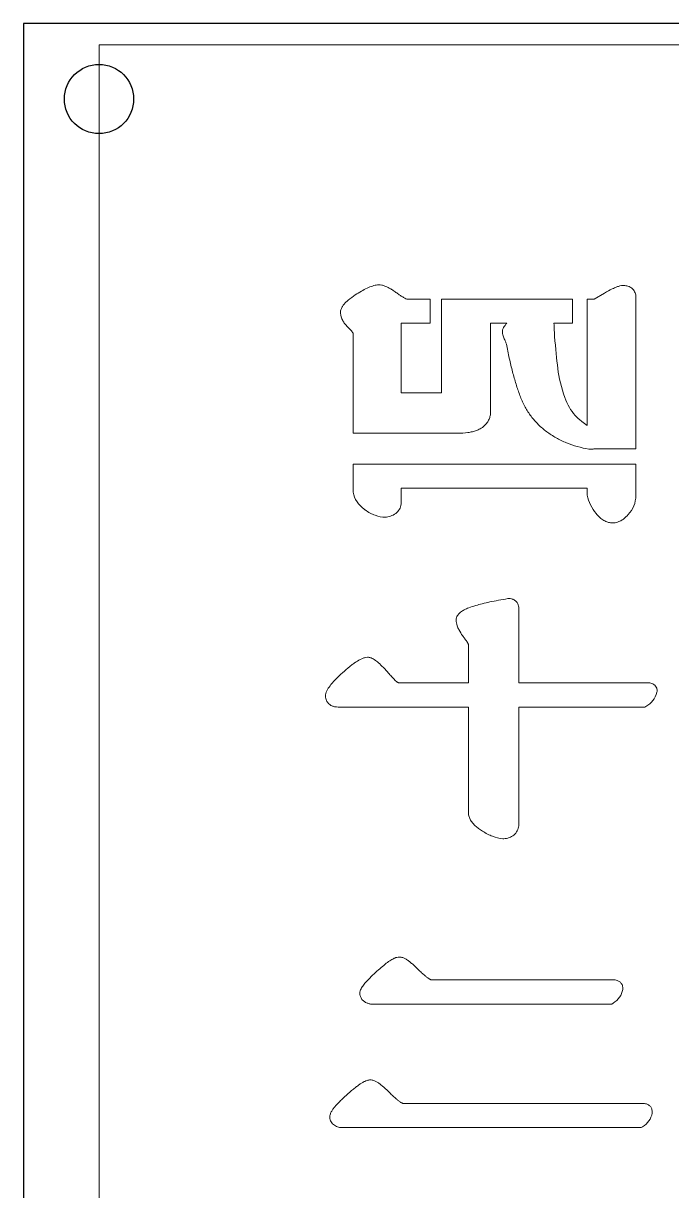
# Model space of a CAD drawing. Header units: millimetres. Extents: x 42 to 169, y 93 to 195.
# Drawn here: x 41.8 to 71.8, y 140.5 to 194.5 of the extents above; entities that cross this region are included whole.
import ezdxf

# ---------------------------------------------------------------- set-up
doc = ezdxf.new("R2010")
doc.units = ezdxf.units.MM
doc.layers.add('Default', color=18, linetype='Continuous', true_color=0x000000)
doc.layers.add('Layer 01', color=18, linetype='Continuous', true_color=0x000000)

msp = doc.modelspace()

# ---------------------------------------------------------------- linework, layer by layer
at = {"layer": 'Default', "color": 18, "lineweight": 5, "true_color": 0x000000}
msp.add_lwpolyline([(45.304, 103.519), (165.304, 103.519), (165.304, 193.519), (45.304, 193.519)], close=True, dxfattribs=at)
at = {"layer": 'Layer 01', "color": 12, "lineweight": 5, "true_color": 0xc80000}
for p, q in [((60.663, 150.273), (69.12, 150.273)), ((59.355, 144.558), (70.477, 144.558))]:
    msp.add_line(p, q, dxfattribs=at)
at = {"layer": 'Layer 01'}
msp.add_lwpolyline([(41.804, 92.519), (168.804, 92.519), (168.804, 194.519), (41.804, 194.519)], close=True, dxfattribs=at)
at = {"layer": 'Layer 01', "color": 12, "lineweight": 5, "true_color": 0xc80000}
for points in [[(58.192, 182.425), (58.21, 182.427), (58.228, 182.427)], [(59.041, 182.077), (59.044, 182.075), (59.046, 182.073)], [(67.886, 175.916), (67.886, 181.764), (68.211, 181.764), (68.686, 182.042)], [(69.542, 182.395), (69.56, 182.396), (69.577, 182.395)], [(59.544, 181.764), (60.615, 181.764), (60.615, 180.645), (59.282, 180.645), (59.282, 177.423), (61.041, 177.423)], [(61.148, 177.432), (61.148, 181.764), (67.202, 181.764), (67.202, 180.645), (66.348, 180.645)], [(70.139, 181.918), (70.141, 181.901), (70.141, 174.836), (68.195, 174.836)], [(56.473, 181.111), (56.471, 181.126), (56.471, 181.141)], [(64.175, 180.645), (63.419, 180.645), (63.419, 176.595)], [(61.908, 175.562), (57.06, 175.562), (57.06, 180.183)], [(63.961, 180.273), (63.961, 180.309), (63.972, 180.344)], [(66.855, 177.218), (66.856, 177.215), (66.857, 177.212)], [(68.008, 174.82), (67.985, 174.82), (67.962, 174.824)], [(70.141, 172.685), (70.141, 172.689), (70.141, 174.122), (57.06, 174.122), (57.06, 172.85), (57.062, 172.833)], [(59.282, 172.351), (59.282, 172.357), (59.282, 173.019), (67.886, 173.019), (67.886, 172.717), (67.891, 172.692)], [(57.603, 172.017), (57.608, 172.013), (57.613, 172.01)], [(58.555, 171.677), (58.575, 171.677), (58.595, 171.68)], [(69.087, 171.409), (69.096, 171.409), (69.105, 171.409)], [(64.218, 167.909), (64.24, 167.913), (64.263, 167.913)], [(64.728, 167.401), (64.728, 164.013), (70.706, 164.013)], [(61.819, 166.927), (61.819, 166.949), (61.823, 166.97)], [(59.152, 164.013), (62.391, 164.013), (62.391, 165.784)], [(62.138, 166.167), (62.131, 166.175), (62.126, 166.183)], [(57.723, 165.197), (57.742, 165.198), (57.762, 165.196)], [(58.642, 164.526), (58.646, 164.522), (58.65, 164.517)], [(71.122, 163.643), (71.122, 163.609), (71.113, 163.575)], [(55.784, 163.422), (55.784, 163.438), (55.786, 163.453)], [(62.397, 157.909), (62.391, 157.935), (62.391, 162.895), (56.364, 162.895)], [(70.603, 162.925), (70.544, 162.895), (64.728, 162.895), (64.728, 157.422), (64.725, 157.404)], [(64.023, 156.802), (64, 156.8), (63.978, 156.802)], [(69.536, 149.871), (69.536, 149.85), (69.532, 149.829)], [(69.086, 149.196), (69.019, 149.154), (57.868, 149.154), (57.836, 149.162)], [(70.893, 144.157), (70.893, 144.135), (70.89, 144.114)], [(70.443, 143.481), (70.377, 143.439), (56.504, 143.439), (56.481, 143.443)]]:
    msp.add_lwpolyline(points, dxfattribs=at)
at = {"layer": 'Layer 01'}
msp.add_circle((45.304, 191.019), 1.6, dxfattribs=at)
at = {"layer": 'Layer 01', "color": 12, "lineweight": 5, "true_color": 0xc80000}
for points, knots in [([(57.159, 181.954), (57.25, 182.016), (57.343, 182.076), (57.439, 182.132), (57.525, 182.182), (57.613, 182.229), (57.703, 182.271), (57.784, 182.309), (57.866, 182.342), (57.952, 182.37), (58.03, 182.395), (58.11, 182.414), (58.192, 182.425)], [84, 84, 84, 84, 85, 85, 85, 86, 86, 86, 87, 87, 87, 88, 88, 88, 88]), ([(58.228, 182.427), (58.279, 182.427), (58.329, 182.421), (58.379, 182.41), (58.403, 182.405), (58.427, 182.399), (58.452, 182.392), (58.476, 182.384), (58.5, 182.376), (58.524, 182.367), (58.592, 182.342), (58.657, 182.311), (58.721, 182.277), (58.774, 182.249), (58.826, 182.219), (58.876, 182.187), (58.932, 182.152), (58.987, 182.115), (59.041, 182.077)], [90, 90, 90, 90, 91, 91, 91, 92, 92, 92, 93, 93, 93, 94, 94, 94, 95, 95, 95, 96, 96, 96, 96]), ([(59.046, 182.073), (59.094, 182.038), (59.142, 182.003), (59.191, 181.969), (59.232, 181.94), (59.274, 181.912), (59.317, 181.885), (59.361, 181.857), (59.406, 181.83), (59.453, 181.806), (59.483, 181.79), (59.513, 181.775), (59.544, 181.764)], [98, 98, 98, 98, 99, 99, 99, 100, 100, 100, 101, 101, 101, 102, 102, 102, 102]), ([(68.686, 182.042), (68.803, 182.111), (68.923, 182.178), (69.047, 182.237), (69.115, 182.27), (69.184, 182.301), (69.255, 182.327), (69.302, 182.344), (69.35, 182.359), (69.399, 182.371), (69.446, 182.383), (69.494, 182.391), (69.542, 182.395)], [20, 20, 20, 20, 21, 21, 21, 22, 22, 22, 23, 23, 23, 24, 24, 24, 24]), ([(69.577, 182.395), (69.643, 182.391), (69.709, 182.38), (69.771, 182.36), (69.837, 182.338), (69.899, 182.306), (69.951, 182.263), (70.005, 182.22), (70.049, 182.165), (70.081, 182.104), (70.111, 182.046), (70.13, 181.982), (70.139, 181.918)], [26, 26, 26, 26, 27, 27, 27, 28, 28, 28, 29, 29, 29, 30, 30, 30, 30]), ([(56.471, 181.141), (56.471, 181.195), (56.482, 181.249), (56.5, 181.3), (56.509, 181.324), (56.519, 181.347), (56.531, 181.37), (56.552, 181.41), (56.577, 181.448), (56.604, 181.484), (56.636, 181.525), (56.671, 181.564), (56.708, 181.601), (56.748, 181.641), (56.791, 181.679), (56.834, 181.716), (56.937, 181.802), (57.047, 181.88), (57.159, 181.954)], [78, 78, 78, 78, 79, 79, 79, 80, 80, 80, 81, 81, 81, 82, 82, 82, 83, 83, 83, 84, 84, 84, 84]), ([(56.795, 180.484), (56.751, 180.527), (56.71, 180.573), (56.673, 180.621), (56.637, 180.669), (56.605, 180.72), (56.577, 180.773), (56.523, 180.878), (56.487, 180.994), (56.473, 181.111)], [73, 73, 73, 73, 74, 74, 74, 75, 75, 75, 76, 76, 76, 76]), ([(57.06, 180.183), (57.026, 180.232), (56.988, 180.279), (56.948, 180.325), (56.9, 180.38), (56.848, 180.433), (56.795, 180.484)], [71, 71, 71, 71, 72, 72, 72, 73, 73, 73, 73]), ([(64.162, 179.608), (64.154, 179.651), (64.142, 179.693), (64.128, 179.734), (64.111, 179.781), (64.092, 179.827), (64.071, 179.873)], [49, 49, 49, 49, 50, 50, 50, 51, 51, 51, 51]), ([(64.796, 177.247), (64.731, 177.416), (64.672, 177.588), (64.617, 177.761), (64.558, 177.948), (64.503, 178.136), (64.452, 178.325), (64.398, 178.53), (64.347, 178.735), (64.301, 178.941), (64.251, 179.163), (64.205, 179.385), (64.162, 179.608)], [45, 45, 45, 45, 46, 46, 46, 47, 47, 47, 48, 48, 48, 49, 49, 49, 49]), ([(67.962, 174.824), (67.781, 174.854), (67.602, 174.893), (67.426, 174.943), (67.254, 174.991), (67.085, 175.049), (66.921, 175.117), (66.759, 175.184), (66.601, 175.261), (66.449, 175.347), (66.298, 175.433), (66.151, 175.528), (66.012, 175.631), (65.876, 175.733), (65.746, 175.843), (65.625, 175.963), (65.505, 176.082), (65.393, 176.209), (65.292, 176.344), (65.19, 176.48), (65.098, 176.623), (65.016, 176.772), (64.932, 176.925), (64.858, 177.084), (64.796, 177.247)], [37, 37, 37, 37, 38, 38, 38, 39, 39, 39, 40, 40, 40, 41, 41, 41, 42, 42, 42, 43, 43, 43, 44, 44, 44, 45, 45, 45, 45]), ([(66.857, 177.212), (66.91, 177.054), (66.977, 176.9), (67.06, 176.754), (67.136, 176.621), (67.225, 176.496), (67.328, 176.382), (67.378, 176.327), (67.431, 176.275), (67.486, 176.226), (67.5, 176.213), (67.514, 176.201), (67.529, 176.189), (67.541, 176.179), (67.554, 176.169), (67.567, 176.159), (67.59, 176.14), (67.613, 176.122), (67.636, 176.104), (67.718, 176.039), (67.801, 175.976), (67.886, 175.916)], [10, 10, 10, 10, 11, 11, 11, 12, 12, 12, 13, 13, 13, 14, 14, 14, 15, 15, 15, 16, 16, 16, 17, 17, 17, 17]), ([(63.419, 176.595), (63.419, 176.535), (63.415, 176.475), (63.405, 176.415), (63.396, 176.357), (63.381, 176.3), (63.36, 176.244), (63.34, 176.189), (63.314, 176.136), (63.282, 176.086), (63.251, 176.036), (63.214, 175.989), (63.173, 175.947), (63.131, 175.904), (63.085, 175.865), (63.036, 175.83), (63.003, 175.807), (62.969, 175.785), (62.933, 175.766), (62.878, 175.736), (62.821, 175.71), (62.762, 175.688), (62.701, 175.665), (62.638, 175.646), (62.574, 175.631), (62.507, 175.614), (62.439, 175.602), (62.37, 175.592), (62.217, 175.57), (62.062, 175.562), (61.908, 175.562)], [59, 59, 59, 59, 60, 60, 60, 61, 61, 61, 62, 62, 62, 63, 63, 63, 64, 64, 64, 65, 65, 65, 66, 66, 66, 67, 67, 67, 68, 68, 68, 69, 69, 69, 69]), ([(68.195, 174.836), (68.174, 174.831), (68.153, 174.828), (68.132, 174.825), (68.091, 174.821), (68.049, 174.82), (68.008, 174.82)], [33, 33, 33, 33, 34, 34, 34, 35, 35, 35, 35]), ([(58.595, 171.68), (58.684, 171.692), (58.772, 171.714), (58.855, 171.748), (58.937, 171.782), (59.013, 171.828), (59.077, 171.888), (59.142, 171.948), (59.193, 172.021), (59.227, 172.101), (59.244, 172.141), (59.257, 172.182), (59.266, 172.224), (59.275, 172.266), (59.28, 172.309), (59.282, 172.351)], [15, 15, 15, 15, 16, 16, 16, 17, 17, 17, 18, 18, 18, 19, 19, 19, 20, 20, 20, 20]), ([(68.303, 171.839), (68.341, 171.792), (68.381, 171.747), (68.423, 171.704), (68.465, 171.664), (68.508, 171.625), (68.555, 171.591), (68.616, 171.546), (68.682, 171.507), (68.753, 171.477), (68.805, 171.455), (68.86, 171.437), (68.916, 171.426), (68.972, 171.414), (69.03, 171.409), (69.087, 171.409)], [27, 27, 27, 27, 28, 28, 28, 29, 29, 29, 30, 30, 30, 31, 31, 31, 32, 32, 32, 32]), ([(69.105, 171.409), (69.155, 171.412), (69.204, 171.421), (69.251, 171.433), (69.299, 171.446), (69.345, 171.464), (69.39, 171.485), (69.449, 171.513), (69.505, 171.547), (69.557, 171.586), (69.639, 171.647), (69.712, 171.719), (69.779, 171.796)], [34, 34, 34, 34, 35, 35, 35, 36, 36, 36, 37, 37, 37, 38, 38, 38, 38]), ([(61.823, 166.97), (61.829, 167.006), (61.84, 167.042), (61.856, 167.076), (61.871, 167.107), (61.889, 167.137), (61.911, 167.164), (61.925, 167.183), (61.941, 167.201), (61.957, 167.218), (61.98, 167.241), (62.005, 167.262), (62.03, 167.282), (62.056, 167.302), (62.083, 167.321), (62.111, 167.338), (62.14, 167.356), (62.17, 167.373), (62.2, 167.389), (62.266, 167.424), (62.335, 167.454), (62.405, 167.481), (62.511, 167.523), (62.62, 167.559), (62.729, 167.591), (62.829, 167.621), (62.93, 167.648), (63.031, 167.673), (63.147, 167.702), (63.263, 167.728), (63.38, 167.753), (63.511, 167.781), (63.643, 167.807), (63.775, 167.832), (63.922, 167.859), (64.07, 167.885), (64.218, 167.909)], [62, 62, 62, 62, 63, 63, 63, 64, 64, 64, 65, 65, 65, 66, 66, 66, 67, 67, 67, 68, 68, 68, 69, 69, 69, 70, 70, 70, 71, 71, 71, 72, 72, 72, 73, 73, 73, 74, 74, 74, 74]), ([(64.263, 167.913), (64.304, 167.913), (64.344, 167.908), (64.384, 167.899), (64.405, 167.894), (64.426, 167.887), (64.446, 167.88), (64.458, 167.875), (64.47, 167.869), (64.482, 167.863), (64.502, 167.853), (64.521, 167.842), (64.539, 167.828), (64.558, 167.815), (64.575, 167.801), (64.59, 167.785), (64.609, 167.767), (64.625, 167.747), (64.64, 167.725), (64.663, 167.692), (64.681, 167.656), (64.694, 167.618), (64.707, 167.583), (64.715, 167.546), (64.721, 167.509), (64.726, 167.473), (64.728, 167.437), (64.728, 167.401)], [76, 76, 76, 76, 77, 77, 77, 78, 78, 78, 79, 79, 79, 80, 80, 80, 81, 81, 81, 82, 82, 82, 83, 83, 83, 84, 84, 84, 85, 85, 85, 85]), ([(62.126, 166.183), (62.061, 166.277), (62.001, 166.373), (61.949, 166.474), (61.919, 166.533), (61.892, 166.594), (61.87, 166.656), (61.854, 166.7), (61.842, 166.745), (61.833, 166.79), (61.824, 166.836), (61.819, 166.881), (61.819, 166.927)], [56, 56, 56, 56, 57, 57, 57, 58, 58, 58, 59, 59, 59, 60, 60, 60, 60]), ([(62.391, 165.784), (62.389, 165.791), (62.387, 165.797), (62.384, 165.804), (62.377, 165.82), (62.37, 165.835), (62.361, 165.851), (62.355, 165.862), (62.348, 165.874), (62.342, 165.885), (62.328, 165.909), (62.313, 165.932), (62.298, 165.954), (62.275, 165.988), (62.251, 166.02), (62.227, 166.053), (62.198, 166.092), (62.168, 166.13), (62.138, 166.167)], [48, 48, 48, 48, 49, 49, 49, 50, 50, 50, 51, 51, 51, 52, 52, 52, 53, 53, 53, 54, 54, 54, 54]), ([(56.572, 164.48), (56.68, 164.578), (56.789, 164.675), (56.902, 164.767), (56.951, 164.807), (57.001, 164.846), (57.052, 164.883), (57.098, 164.918), (57.145, 164.951), (57.193, 164.982), (57.277, 165.038), (57.364, 165.088), (57.456, 165.128), (57.498, 165.146), (57.541, 165.162), (57.585, 165.174), (57.63, 165.186), (57.676, 165.195), (57.723, 165.197)], [135, 135, 135, 135, 136, 136, 136, 137, 137, 137, 138, 138, 138, 139, 139, 139, 140, 140, 140, 141, 141, 141, 141]), ([(57.762, 165.196), (57.784, 165.194), (57.807, 165.191), (57.829, 165.185), (57.848, 165.18), (57.868, 165.174), (57.887, 165.167), (57.922, 165.153), (57.955, 165.137), (57.987, 165.118), (58.056, 165.079), (58.118, 165.031), (58.179, 164.981), (58.253, 164.919), (58.324, 164.853), (58.393, 164.785), (58.478, 164.701), (58.561, 164.614), (58.642, 164.526)], [32, 32, 32, 32, 33, 33, 33, 34, 34, 34, 35, 35, 35, 36, 36, 36, 37, 37, 37, 38, 38, 38, 38]), ([(55.786, 163.453), (55.792, 163.496), (55.803, 163.539), (55.818, 163.581), (55.832, 163.621), (55.851, 163.66), (55.872, 163.699), (55.917, 163.782), (55.973, 163.859), (56.034, 163.934), (56.068, 163.976), (56.104, 164.018), (56.141, 164.058), (56.182, 164.103), (56.224, 164.147), (56.266, 164.191), (56.365, 164.29), (56.468, 164.386), (56.572, 164.48)], [129, 129, 129, 129, 130, 130, 130, 131, 131, 131, 132, 132, 132, 133, 133, 133, 134, 134, 134, 135, 135, 135, 135]), ([(58.65, 164.517), (58.698, 164.46), (58.746, 164.404), (58.796, 164.348), (58.838, 164.302), (58.88, 164.256), (58.924, 164.211), (58.967, 164.166), (59.013, 164.122), (59.061, 164.081), (59.074, 164.07), (59.087, 164.059), (59.101, 164.048), (59.108, 164.042), (59.116, 164.037), (59.124, 164.031), (59.133, 164.025), (59.142, 164.019), (59.152, 164.013)], [40, 40, 40, 40, 41, 41, 41, 42, 42, 42, 43, 43, 43, 44, 44, 44, 45, 45, 45, 46, 46, 46, 46]), ([(70.706, 164.013), (70.733, 164.013), (70.76, 164.012), (70.787, 164.008), (70.816, 164.004), (70.845, 163.997), (70.874, 163.988), (70.905, 163.977), (70.936, 163.962), (70.964, 163.944), (70.982, 163.931), (71, 163.918), (71.015, 163.902), (71.042, 163.876), (71.065, 163.846), (71.082, 163.814), (71.087, 163.804), (71.091, 163.794), (71.095, 163.784), (71.102, 163.768), (71.107, 163.752), (71.111, 163.736), (71.119, 163.706), (71.122, 163.674), (71.122, 163.643)], [87, 87, 87, 87, 88, 88, 88, 89, 89, 89, 90, 90, 90, 91, 91, 91, 92, 92, 92, 93, 93, 93, 94, 94, 94, 95, 95, 95, 95]), ([(56.364, 162.895), (56.319, 162.895), (56.274, 162.898), (56.23, 162.905), (56.208, 162.908), (56.186, 162.913), (56.164, 162.919), (56.142, 162.925), (56.12, 162.932), (56.099, 162.94), (56.054, 162.958), (56.012, 162.981), (55.974, 163.009), (55.951, 163.027), (55.929, 163.047), (55.91, 163.069), (55.878, 163.105), (55.851, 163.145), (55.831, 163.189), (55.816, 163.222), (55.805, 163.257), (55.798, 163.292), (55.788, 163.335), (55.784, 163.379), (55.784, 163.422)], [119, 119, 119, 119, 120, 120, 120, 121, 121, 121, 122, 122, 122, 123, 123, 123, 124, 124, 124, 125, 125, 125, 126, 126, 126, 127, 127, 127, 127]), ([(63.039, 157.157), (62.978, 157.193), (62.919, 157.231), (62.862, 157.273), (62.808, 157.311), (62.757, 157.353), (62.709, 157.397), (62.647, 157.454), (62.591, 157.516), (62.543, 157.583), (62.508, 157.632), (62.477, 157.685), (62.452, 157.74), (62.427, 157.794), (62.409, 157.851), (62.397, 157.909)], [111, 111, 111, 111, 112, 112, 112, 113, 113, 113, 114, 114, 114, 115, 115, 115, 116, 116, 116, 116]), ([(64.725, 157.404), (64.714, 157.323), (64.691, 157.243), (64.652, 157.169), (64.614, 157.095), (64.56, 157.028), (64.495, 156.974), (64.43, 156.92), (64.354, 156.88), (64.274, 156.852), (64.193, 156.824), (64.108, 156.808), (64.023, 156.802)], [103, 103, 103, 103, 104, 104, 104, 105, 105, 105, 106, 106, 106, 107, 107, 107, 107]), ([(57.836, 149.162), (57.79, 149.173), (57.745, 149.187), (57.702, 149.204), (57.658, 149.222), (57.616, 149.244), (57.577, 149.271), (57.557, 149.285), (57.537, 149.3), (57.519, 149.316), (57.501, 149.333), (57.483, 149.352), (57.468, 149.372), (57.435, 149.412), (57.41, 149.458), (57.394, 149.507), (57.386, 149.531), (57.38, 149.556), (57.376, 149.581), (57.372, 149.606), (57.37, 149.63), (57.371, 149.654), (57.371, 149.692), (57.377, 149.729), (57.388, 149.765), (57.397, 149.796), (57.409, 149.826), (57.424, 149.856), (57.432, 149.871), (57.44, 149.887), (57.448, 149.902), (57.465, 149.931), (57.483, 149.959), (57.502, 149.986), (57.522, 150.015), (57.544, 150.043), (57.566, 150.071), (57.59, 150.102), (57.615, 150.131), (57.641, 150.161), (57.701, 150.229), (57.763, 150.294), (57.827, 150.359), (57.915, 150.448), (58.007, 150.534), (58.099, 150.619), (58.183, 150.697), (58.269, 150.773), (58.356, 150.848), (58.432, 150.913), (58.51, 150.978), (58.589, 151.039), (58.624, 151.065), (58.659, 151.092), (58.695, 151.117), (58.713, 151.129), (58.731, 151.142), (58.749, 151.154), (58.78, 151.175), (58.811, 151.195), (58.844, 151.214), (58.874, 151.231), (58.904, 151.248), (58.935, 151.263), (58.951, 151.27), (58.967, 151.277), (58.983, 151.284), (59.014, 151.297), (59.046, 151.308), (59.08, 151.316), (59.117, 151.325), (59.155, 151.33), (59.193, 151.33)], [82.914366, 82.914366, 82.914366, 82.914366, 83.914366, 83.914366, 83.914366, 84.914366, 84.914366, 84.914366, 85.914366, 85.914366, 85.914366, 86.914366, 86.914366, 86.914366, 87.914366, 87.914366, 87.914366, 88.914366, 88.914366, 88.914366, 89.914366, 89.914366, 89.914366, 90.914366, 90.914366, 90.914366, 91.914366, 91.914366, 91.914366, 92.914366, 92.914366, 92.914366, 93.914366, 93.914366, 93.914366, 94.914366, 94.914366, 94.914366, 95.914366, 95.914366, 95.914366, 96.914366, 96.914366, 96.914366, 97.914366, 97.914366, 97.914366, 98.914366, 98.914366, 98.914366, 99.914366, 99.914366, 99.914366, 100.914366, 100.914366, 100.914366, 101.914366, 101.914366, 101.914366, 102.914366, 102.914366, 102.914366, 103.914366, 103.914366, 103.914366, 104.914366, 104.914366, 104.914366, 105.914366, 105.914366, 105.914366, 106.914366, 106.914366, 106.914366, 106.914366]), ([(59.193, 151.33), (59.221, 151.33), (59.25, 151.328), (59.277, 151.322), (59.303, 151.318), (59.327, 151.311), (59.351, 151.303), (59.374, 151.295), (59.397, 151.286), (59.419, 151.276), (59.459, 151.257), (59.497, 151.236), (59.533, 151.213), (59.578, 151.185), (59.62, 151.154), (59.662, 151.122), (59.708, 151.086), (59.754, 151.048), (59.798, 151.009), (59.905, 150.916), (60.007, 150.816), (60.106, 150.715)], [46.457183, 46.457183, 46.457183, 46.457183, 47.457183, 47.457183, 47.457183, 48.457183, 48.457183, 48.457183, 49.457183, 49.457183, 49.457183, 50.457183, 50.457183, 50.457183, 51.457183, 51.457183, 51.457183, 52.457183, 52.457183, 52.457183, 53.457183, 53.457183, 53.457183, 53.457183]), ([(60.106, 150.715), (60.159, 150.664), (60.213, 150.613), (60.268, 150.564), (60.313, 150.523), (60.36, 150.482), (60.408, 150.443), (60.44, 150.417), (60.473, 150.391), (60.507, 150.366), (60.524, 150.354), (60.541, 150.342), (60.558, 150.331), (60.572, 150.321), (60.586, 150.312), (60.601, 150.303), (60.61, 150.298), (60.62, 150.292), (60.63, 150.287), (60.641, 150.282), (60.651, 150.277), (60.663, 150.273)], [53.457183, 53.457183, 53.457183, 53.457183, 54.457183, 54.457183, 54.457183, 55.457183, 55.457183, 55.457183, 56.457183, 56.457183, 56.457183, 57.457183, 57.457183, 57.457183, 58.457183, 58.457183, 58.457183, 59.457183, 59.457183, 59.457183, 60.457183, 60.457183, 60.457183, 60.457183]), ([(69.12, 150.273), (69.157, 150.273), (69.194, 150.269), (69.23, 150.261), (69.257, 150.255), (69.284, 150.247), (69.309, 150.236), (69.329, 150.227), (69.348, 150.216), (69.367, 150.204), (69.386, 150.191), (69.404, 150.177), (69.42, 150.161), (69.452, 150.13), (69.479, 150.093), (69.497, 150.054), (69.509, 150.029), (69.518, 150.004), (69.524, 149.978), (69.532, 149.943), (69.536, 149.907), (69.536, 149.871)], [68.914366, 68.914366, 68.914366, 68.914366, 69.914366, 69.914366, 69.914366, 70.914366, 70.914366, 70.914366, 71.914366, 71.914366, 71.914366, 72.914366, 72.914366, 72.914366, 73.914366, 73.914366, 73.914366, 74.914366, 74.914366, 74.914366, 75.914366, 75.914366, 75.914366, 75.914366]), ([(56.736, 144.93), (56.846, 145.029), (56.958, 145.127), (57.074, 145.221), (57.122, 145.261), (57.171, 145.3), (57.221, 145.338), (57.265, 145.372), (57.31, 145.405), (57.356, 145.437), (57.396, 145.465), (57.437, 145.492), (57.479, 145.517), (57.517, 145.54), (57.555, 145.561), (57.595, 145.58), (57.633, 145.598), (57.672, 145.614), (57.713, 145.626), (57.734, 145.632), (57.756, 145.638), (57.778, 145.641), (57.803, 145.645), (57.827, 145.647), (57.852, 145.647)], [106.243931, 106.243931, 106.243931, 106.243931, 107.243931, 107.243931, 107.243931, 108.243931, 108.243931, 108.243931, 109.243931, 109.243931, 109.243931, 110.243931, 110.243931, 110.243931, 111.243931, 111.243931, 111.243931, 112.243931, 112.243931, 112.243931, 113.243931, 113.243931, 113.243931, 114.243931, 114.243931, 114.243931, 114.243931]), ([(57.852, 145.647), (57.881, 145.647), (57.909, 145.644), (57.938, 145.639), (57.963, 145.634), (57.988, 145.627), (58.012, 145.619), (58.035, 145.611), (58.058, 145.601), (58.08, 145.591), (58.12, 145.572), (58.159, 145.55), (58.196, 145.527), (58.241, 145.498), (58.284, 145.467), (58.326, 145.434), (58.374, 145.397), (58.42, 145.358), (58.465, 145.319), (58.575, 145.222), (58.679, 145.12), (58.781, 145.016)], [50.121966, 50.121966, 50.121966, 50.121966, 51.121966, 51.121966, 51.121966, 52.121966, 52.121966, 52.121966, 53.121966, 53.121966, 53.121966, 54.121966, 54.121966, 54.121966, 55.121966, 55.121966, 55.121966, 56.121966, 56.121966, 56.121966, 57.121966, 57.121966, 57.121966, 57.121966]), ([(56.481, 143.443), (56.447, 143.449), (56.414, 143.456), (56.381, 143.465), (56.348, 143.474), (56.316, 143.486), (56.285, 143.499), (56.253, 143.513), (56.222, 143.529), (56.193, 143.548), (56.163, 143.568), (56.135, 143.59), (56.11, 143.616), (56.084, 143.643), (56.061, 143.672), (56.042, 143.704), (56.023, 143.736), (56.008, 143.771), (55.998, 143.806), (55.988, 143.841), (55.983, 143.877), (55.981, 143.912), (55.98, 143.928), (55.98, 143.944), (55.981, 143.959), (55.982, 143.973), (55.984, 143.986), (55.986, 143.999), (55.99, 144.023), (55.996, 144.047), (56.004, 144.07), (56.012, 144.091), (56.02, 144.112), (56.03, 144.133), (56.041, 144.156), (56.054, 144.179), (56.067, 144.201), (56.091, 144.241), (56.118, 144.28), (56.146, 144.317), (56.178, 144.359), (56.212, 144.4), (56.247, 144.44), (56.287, 144.486), (56.328, 144.531), (56.37, 144.575), (56.418, 144.625), (56.468, 144.675), (56.518, 144.723), (56.589, 144.793), (56.662, 144.862), (56.736, 144.93)], [89.243931, 89.243931, 89.243931, 89.243931, 90.243931, 90.243931, 90.243931, 91.243931, 91.243931, 91.243931, 92.243931, 92.243931, 92.243931, 93.243931, 93.243931, 93.243931, 94.243931, 94.243931, 94.243931, 95.243931, 95.243931, 95.243931, 96.243931, 96.243931, 96.243931, 97.243931, 97.243931, 97.243931, 98.243931, 98.243931, 98.243931, 99.243931, 99.243931, 99.243931, 100.243931, 100.243931, 100.243931, 101.243931, 101.243931, 101.243931, 102.243931, 102.243931, 102.243931, 103.243931, 103.243931, 103.243931, 104.243931, 104.243931, 104.243931, 105.243931, 105.243931, 105.243931, 106.243931, 106.243931, 106.243931, 106.243931]), ([(58.781, 145.016), (58.836, 144.963), (58.891, 144.911), (58.948, 144.86), (58.995, 144.817), (59.043, 144.775), (59.093, 144.735), (59.126, 144.708), (59.16, 144.681), (59.195, 144.655), (59.212, 144.643), (59.229, 144.63), (59.247, 144.618), (59.262, 144.609), (59.277, 144.599), (59.292, 144.59), (59.301, 144.584), (59.311, 144.579), (59.321, 144.573), (59.332, 144.568), (59.344, 144.562), (59.355, 144.558)], [57.121966, 57.121966, 57.121966, 57.121966, 58.121966, 58.121966, 58.121966, 59.121966, 59.121966, 59.121966, 60.121966, 60.121966, 60.121966, 61.121966, 61.121966, 61.121966, 62.121966, 62.121966, 62.121966, 63.121966, 63.121966, 63.121966, 64.121966, 64.121966, 64.121966, 64.121966]), ([(70.477, 144.558), (70.514, 144.558), (70.552, 144.555), (70.588, 144.546), (70.615, 144.54), (70.641, 144.532), (70.666, 144.521), (70.686, 144.512), (70.706, 144.501), (70.724, 144.489), (70.743, 144.477), (70.761, 144.462), (70.778, 144.447), (70.81, 144.415), (70.836, 144.379), (70.855, 144.339), (70.866, 144.315), (70.875, 144.289), (70.881, 144.263), (70.889, 144.228), (70.893, 144.192), (70.893, 144.157)], [75.243931, 75.243931, 75.243931, 75.243931, 76.243931, 76.243931, 76.243931, 77.243931, 77.243931, 77.243931, 78.243931, 78.243931, 78.243931, 79.243931, 79.243931, 79.243931, 80.243931, 80.243931, 80.243931, 81.243931, 81.243931, 81.243931, 82.243931, 82.243931, 82.243931, 82.243931])]:
    msp.add_open_spline(points, degree=3, knots=knots, dxfattribs=at)
for points in [[(63.972, 180.344), (63.995, 180.423), (64.036, 180.49), (64.084, 180.549)], [(64.084, 180.549), (64.112, 180.583), (64.142, 180.614), (64.175, 180.645)], [(66.348, 180.645), (66.349, 180.629), (66.35, 180.612), (66.351, 180.595)], [(66.351, 180.595), (66.359, 180.447), (66.368, 180.261), (66.379, 180.036)], [(63.992, 180.062), (63.972, 180.13), (63.961, 180.202), (63.961, 180.273)], [(64.071, 179.873), (64.037, 179.933), (64.01, 179.996), (63.992, 180.062)], [(66.379, 180.036), (66.422, 179.483), (66.471, 178.988), (66.525, 178.551)], [(66.525, 178.551), (66.577, 178.119), (66.686, 177.676), (66.855, 177.218)], [(61.041, 177.423), (61.084, 177.423), (61.117, 177.426), (61.139, 177.43)], [(61.139, 177.43), (61.142, 177.431), (61.146, 177.432), (61.148, 177.432)], [(57.062, 172.833), (57.085, 172.676), (57.146, 172.526), (57.239, 172.39)], [(57.239, 172.39), (57.332, 172.253), (57.455, 172.131), (57.603, 172.017)], [(67.891, 172.692), (67.922, 172.535), (67.973, 172.384), (68.042, 172.241)], [(70.041, 172.197), (70.102, 172.348), (70.134, 172.512), (70.141, 172.685)], [(57.613, 172.01), (57.765, 171.904), (57.919, 171.821), (58.077, 171.764)], [(58.077, 171.764), (58.234, 171.708), (58.395, 171.677), (58.555, 171.677)], [(68.042, 172.241), (68.111, 172.099), (68.199, 171.964), (68.303, 171.839)], [(69.779, 171.796), (69.892, 171.913), (69.98, 172.048), (70.041, 172.197)], [(70.926, 163.193), (70.84, 163.081), (70.73, 162.99), (70.603, 162.925)], [(71.113, 163.575), (71.073, 163.434), (71.012, 163.304), (70.926, 163.193)], [(63.509, 156.914), (63.353, 156.974), (63.197, 157.056), (63.039, 157.157)], [(63.978, 156.802), (63.822, 156.815), (63.666, 156.854), (63.509, 156.914)], [(69.532, 149.829), (69.51, 149.699), (69.459, 149.575), (69.382, 149.467)], [(69.382, 149.467), (69.305, 149.36), (69.204, 149.269), (69.086, 149.196)], [(70.739, 143.753), (70.662, 143.645), (70.561, 143.554), (70.443, 143.481)], [(70.89, 144.114), (70.867, 143.984), (70.816, 143.86), (70.739, 143.753)]]:
    msp.add_open_spline(points, degree=3, dxfattribs=at)

doc.saveas('drawing.dxf')
